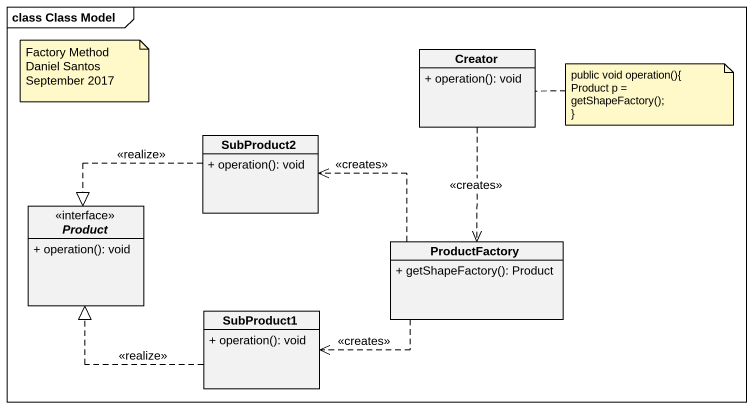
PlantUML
@startuml
mainframe class Class Model
hide circle
hide empty members
skinparam classAttributeIconSize 0
class Creator {
  + operation(): void
}
class SubProduct2 {
  + operation(): void
}
interface Product {
  + operation(): void
}
class ProductFactory {
  + getShapeFactory(): Product
}
class SubProduct1 {
  + operation(): void
}
Creator ..> ProductFactory : <<creates>>
SubProduct2 .left.|> Product : <<realize>>
ProductFactory .left.> SubProduct2 : <<creates>>
ProductFactory .left.> SubProduct1 : <<creates>>
SubProduct1 .left.|> Product : <<realize>>
note as N1
  Factory Method
  Daniel Santos
  September 2017
end note
note right of Creator
  public void operation(){
  Product p = getShapeFactory();
  ~}
end note
@enduml
